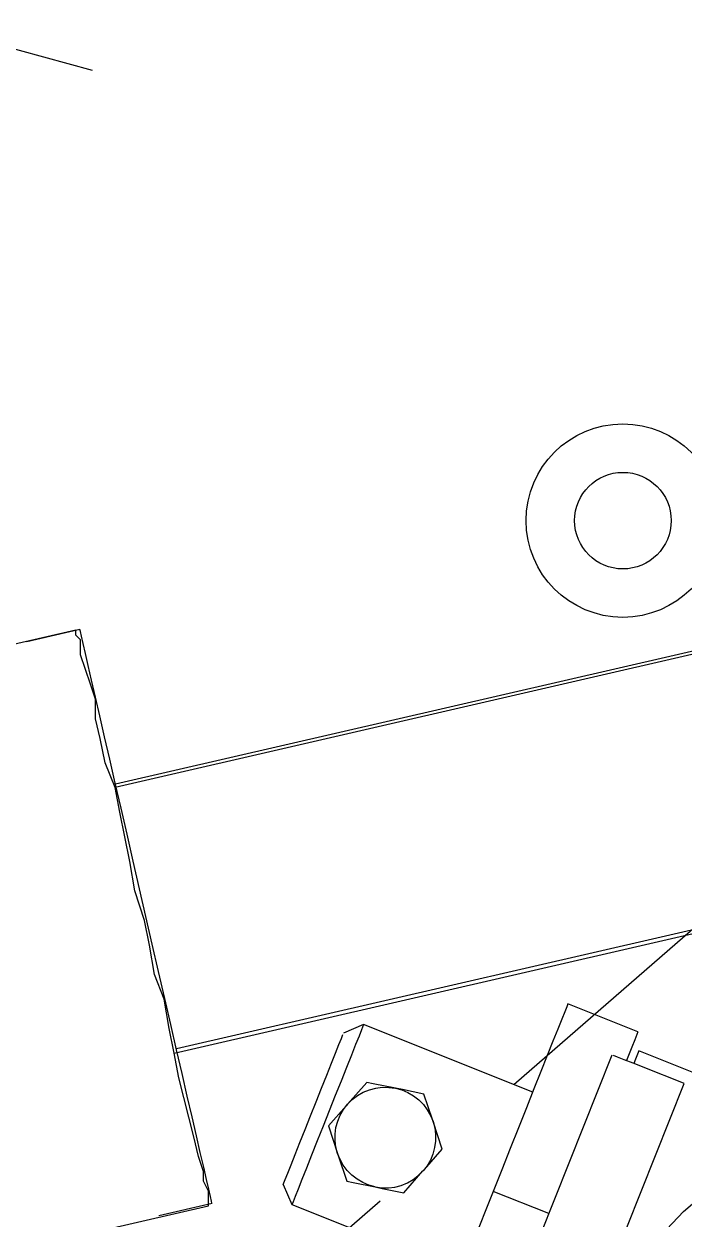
# Model space of a CAD drawing. Extents: x 3 to 592, y 5 to 207.
# Drawn here: x 76.96 to 81.69, y 58.68 to 67.25 of the extents above; entities that cross this region are included whole.
import ezdxf

# ---------------------------------------------------------------- set-up
doc = ezdxf.new("R2010")
doc.units = 0
doc.layers.get('0').update_dxf_attribs({"linetype": 'CONTINUOUS'})

msp = doc.modelspace()

# ---------------------------------------------------------------- linework, layer by layer
at = {"color": 7}
for points in [[(77.450058, 66.912232), (76.224915, 67.246783)], [(77.450058, 66.912232), (76.224915, 67.246783)], [(83.592741, 63.171423), (77.614921, 61.795237)], [(83.592741, 63.171423), (77.614921, 61.795237)], [(83.592741, 63.171423), (77.614921, 61.795237)], [(83.592741, 63.171423), (77.614921, 61.795237)], [(83.573056, 63.147222), (77.611111, 61.771389)], [(77.328889, 62.900278), (57.996667, 58.455278)], [(77.359404, 62.905217), (76.977801, 62.817373)], [(77.359404, 62.905217), (76.977801, 62.817373)], [(77.359404, 62.905217), (76.977801, 62.817373)], [(77.359404, 62.905217), (76.977801, 62.817373)], [(77.822778, 60.818889), (77.752222, 61.030556), (77.716944, 61.242222), (77.681667, 61.418611), (77.646389, 61.595), (77.611111, 61.771389), (77.540556, 61.947778), (77.505278, 62.124167), (77.47, 62.265278), (77.47, 62.406389), (77.434722, 62.512222), (77.399444, 62.618056), (77.364167, 62.723889), (77.364167, 62.794444), (77.364167, 62.829722), (77.328889, 62.865), (77.328889, 62.900278)], [(77.832973, 60.847887), (77.787112, 61.046501), (77.741956, 61.242998), (77.697506, 61.436321), (77.654467, 61.623646), (77.61284, 61.803915), (77.573329, 61.975365), (77.536287, 62.136232), (77.502067, 62.285104), (77.471023, 62.420218), (77.443154, 62.540868), (77.419165, 62.645996), (77.398704, 62.733837), (77.382476, 62.804393), (77.370481, 62.856604), (77.36272, 62.890118), (77.359545, 62.904582)], [(77.832973, 60.847887), (77.787112, 61.046501), (77.741956, 61.242998), (77.697506, 61.436321), (77.654467, 61.623646), (77.61284, 61.803915), (77.573329, 61.975365), (77.536287, 62.136232), (77.502067, 62.285104), (77.471023, 62.420218), (77.443154, 62.540868), (77.419165, 62.645996), (77.398704, 62.733837), (77.382476, 62.804393), (77.370481, 62.856604), (77.36272, 62.890118), (77.359545, 62.904582)], [(77.832973, 60.847887), (77.787112, 61.046501), (77.741956, 61.242998), (77.697506, 61.436321), (77.654467, 61.623646), (77.61284, 61.803915), (77.573329, 61.975365), (77.536287, 62.136232), (77.502067, 62.285104), (77.471023, 62.420218), (77.443154, 62.540868), (77.419165, 62.645996), (77.398704, 62.733837), (77.382476, 62.804393), (77.370481, 62.856604), (77.36272, 62.890118), (77.359545, 62.904582)], [(77.832973, 60.847887), (77.787112, 61.046501), (77.741956, 61.242998), (77.697506, 61.436321), (77.654467, 61.623646), (77.61284, 61.803915), (77.573329, 61.975365), (77.536287, 62.136232), (77.502067, 62.285104), (77.471023, 62.420218), (77.443154, 62.540868), (77.419165, 62.645996), (77.398704, 62.733837), (77.382476, 62.804393), (77.370481, 62.856604), (77.36272, 62.890118), (77.359545, 62.904582)], [(83.514988, 62.285739), (80.471582, 59.638994)], [(83.514988, 62.285739), (80.471582, 59.638994)], [(78.051096, 59.900467), (84.028915, 61.276653)], [(78.051096, 59.900467), (84.028915, 61.276653)], [(78.051096, 59.900467), (84.028915, 61.276653)], [(78.051096, 59.900467), (84.028915, 61.276653)], [(78.034444, 59.866389), (83.996389, 61.242222)], [(78.306542, 58.790593), (78.303014, 58.805763), (78.295253, 58.838924), (78.283259, 58.891135), (78.267031, 58.96169), (78.246922, 59.049885), (78.222581, 59.15466), (78.195064, 59.27531), (78.163667, 59.410776), (78.129447, 59.559649), (78.092406, 59.720515), (78.052895, 59.891965), (78.01162, 60.072235), (77.968228, 60.25956), (77.923778, 60.452529), (77.878623, 60.649379), (77.833114, 60.847993)], [(78.306542, 58.790593), (78.303014, 58.805763), (78.295253, 58.838924), (78.283259, 58.891135), (78.267031, 58.96169), (78.246922, 59.049885), (78.222581, 59.15466), (78.195064, 59.27531), (78.163667, 59.410776), (78.129447, 59.559649), (78.092406, 59.720515), (78.052895, 59.891965), (78.01162, 60.072235), (77.968228, 60.25956), (77.923778, 60.452529), (77.878623, 60.649379), (77.833114, 60.847993)], [(78.306542, 58.790593), (78.303014, 58.805763), (78.295253, 58.838924), (78.283259, 58.891135), (78.267031, 58.96169), (78.246922, 59.049885), (78.222581, 59.15466), (78.195064, 59.27531), (78.163667, 59.410776), (78.129447, 59.559649), (78.092406, 59.720515), (78.052895, 59.891965), (78.01162, 60.072235), (77.968228, 60.25956), (77.923778, 60.452529), (77.878623, 60.649379), (77.833114, 60.847993)], [(78.306542, 58.790593), (78.303014, 58.805763), (78.295253, 58.838924), (78.283259, 58.891135), (78.267031, 58.96169), (78.246922, 59.049885), (78.222581, 59.15466), (78.195064, 59.27531), (78.163667, 59.410776), (78.129447, 59.559649), (78.092406, 59.720515), (78.052895, 59.891965), (78.01162, 60.072235), (77.968228, 60.25956), (77.923778, 60.452529), (77.878623, 60.649379), (77.833114, 60.847993)], [(78.281389, 58.772778), (78.281389, 58.808056), (78.281389, 58.878611), (78.246111, 58.949167), (78.246111, 59.019722), (78.210833, 59.125556), (78.175556, 59.266667), (78.140278, 59.407778), (78.105, 59.548889), (78.069722, 59.69), (78.034444, 59.866389), (77.999167, 60.042778), (77.963889, 60.254444), (77.893333, 60.430833), (77.858056, 60.6425), (77.822778, 60.818889)], [(80.858572, 60.220437), (80.850458, 60.200328), (80.835994, 60.163992), (80.814474, 60.110017), (80.786252, 60.039109), (80.75168, 59.952326), (80.711463, 59.851078), (80.665602, 59.736426), (80.615508, 59.610484), (80.561533, 59.475017), (80.504383, 59.331437), (80.445116, 59.182564), (80.384086, 59.030164), (80.323055, 58.876353)], [(80.858572, 60.220437), (80.850458, 60.200328), (80.835994, 60.163992), (80.814474, 60.110017), (80.786252, 60.039109), (80.75168, 59.952326), (80.711463, 59.851078), (80.665602, 59.736426), (80.615508, 59.610484), (80.561533, 59.475017), (80.504383, 59.331437), (80.445116, 59.182564), (80.384086, 59.030164), (80.323055, 58.876353)], [(81.361739, 60.019918), (80.858677, 60.220296)], [(81.361739, 60.019918), (80.858677, 60.220296)], [(79.393838, 60.0716), (79.379022, 60.034911), (79.36103, 59.989755), (79.336688, 59.928372), (79.306702, 59.852525), (79.271424, 59.764683), (79.232619, 59.666964), (79.190991, 59.562541), (79.147599, 59.453886), (79.104208, 59.344525), (79.061522, 59.237633), (79.020952, 59.136033), (78.983911, 59.0429), (78.951102, 58.960702), (78.923938, 58.891911), (78.902419, 58.838641), (78.887955, 58.802305), (78.880547, 58.783608)], [(79.393838, 60.0716), (79.379022, 60.034911), (79.36103, 59.989755), (79.336688, 59.928372), (79.306702, 59.852525), (79.271424, 59.764683), (79.232619, 59.666964), (79.190991, 59.562541), (79.147599, 59.453886), (79.104208, 59.344525), (79.061522, 59.237633), (79.020952, 59.136033), (78.983911, 59.0429), (78.951102, 58.960702), (78.923938, 58.891911), (78.902419, 58.838641), (78.887955, 58.802305), (78.880547, 58.783608)], [(79.393838, 60.0716), (79.249552, 60.009511)], [(79.393838, 60.0716), (79.249552, 60.009511)], [(80.606653, 59.588294), (79.393803, 60.0716)], [(80.606653, 59.588294), (79.393803, 60.0716)], [(78.817611, 58.925742), (78.832075, 58.962431), (78.850067, 59.006881), (78.874056, 59.067206), (78.903336, 59.140937), (78.937203, 59.225956), (78.974597, 59.319442), (79.013756, 59.417514), (79.053619, 59.517703), (79.092778, 59.615776), (79.129819, 59.709262), (79.163686, 59.794281), (79.193319, 59.868012), (79.217308, 59.928337), (79.234947, 59.972787), (79.245883, 60.000303)], [(78.817611, 58.925742), (78.832075, 58.962431), (78.850067, 59.006881), (78.874056, 59.067206), (78.903336, 59.140937), (78.937203, 59.225956), (78.974597, 59.319442), (79.013756, 59.417514), (79.053619, 59.517703), (79.092778, 59.615776), (79.129819, 59.709262), (79.163686, 59.794281), (79.193319, 59.868012), (79.217308, 59.928337), (79.234947, 59.972787), (79.245883, 60.000303)], [(81.361739, 60.019918), (81.353625, 59.999809), (81.339161, 59.963473), (81.317641, 59.909498), (81.289419, 59.83859), (81.279541, 59.813543)], [(81.361739, 60.019918), (81.353625, 59.999809), (81.339161, 59.963473), (81.317641, 59.909498), (81.289419, 59.83859), (81.279541, 59.813543)], [(79.736632, 56.242056), (81.176319, 59.8545)], [(79.736632, 56.242056), (81.176319, 59.8545)], [(81.692362, 59.649007), (81.59182, 59.689224), (81.494806, 59.727677), (81.405554, 59.763307), (81.32759, 59.794352), (81.263384, 59.820104), (81.215406, 59.839154), (81.186126, 59.850796)], [(81.692362, 59.649007), (81.59182, 59.689224), (81.494806, 59.727677), (81.405554, 59.763307), (81.32759, 59.794352), (81.263384, 59.820104), (81.215406, 59.839154), (81.186126, 59.850796)], [(81.367101, 59.883287), (81.358281, 59.860709), (81.343112, 59.823315), (81.331118, 59.792976)], [(81.367101, 59.883287), (81.358281, 59.860709), (81.343112, 59.823315), (81.331118, 59.792976)], [(82.155736, 59.568997), (81.366924, 59.883322)], [(82.155736, 59.568997), (81.366924, 59.883322)], [(79.417686, 59.657509), (79.279397, 59.501581)], [(79.417686, 59.657509), (79.279397, 59.501581)], [(79.621944, 59.61574), (79.462489, 59.648196), (79.417686, 59.657368)], [(79.621944, 59.61574), (79.462489, 59.648196), (79.417686, 59.657368)], [(80.252711, 56.036422), (81.692397, 59.648866)], [(80.252711, 56.036422), (81.692397, 59.648866)], [(79.279397, 59.501476), (79.312911, 59.534637), (79.350658, 59.563212), (79.391581, 59.586495), (79.435325, 59.604487), (79.481186, 59.616481), (79.527753, 59.622478), (79.575025, 59.622126), (79.621944, 59.615776)], [(79.279397, 59.501476), (79.312911, 59.534637), (79.350658, 59.563212), (79.391581, 59.586495), (79.435325, 59.604487), (79.481186, 59.616481), (79.527753, 59.622478), (79.575025, 59.622126), (79.621944, 59.615776)], [(79.621944, 59.61574), (79.667453, 59.603393), (79.711197, 59.585049), (79.751767, 59.56106), (79.789161, 59.532132), (79.822322, 59.498618), (79.850897, 59.460871), (79.874181, 59.419949), (79.892172, 59.376204)], [(79.621944, 59.61574), (79.667453, 59.603393), (79.711197, 59.585049), (79.751767, 59.56106), (79.789161, 59.532132), (79.822322, 59.498618), (79.850897, 59.460871), (79.874181, 59.419949), (79.892172, 59.376204)], [(79.826238, 59.574007), (79.672074, 59.605404), (79.62198, 59.615634)], [(79.826238, 59.574007), (79.672074, 59.605404), (79.62198, 59.615634)], [(79.892207, 59.376204), (79.887621, 59.390315), (79.826238, 59.574112)], [(79.892207, 59.376204), (79.887621, 59.390315), (79.826238, 59.574112)], [(79.279397, 59.501476), (79.269519, 59.490539), (79.141108, 59.345548)], [(79.279397, 59.501476), (79.269519, 59.490539), (79.141108, 59.345548)], [(79.207078, 59.14771), (79.195083, 59.193571), (79.189086, 59.240138), (79.189439, 59.28741), (79.195789, 59.334329), (79.208136, 59.379838), (79.226481, 59.423229), (79.250469, 59.464152), (79.279397, 59.501546)], [(79.207078, 59.14771), (79.195083, 59.193571), (79.189086, 59.240138), (79.189439, 59.28741), (79.195789, 59.334329), (79.208136, 59.379838), (79.226481, 59.423229), (79.250469, 59.464152), (79.279397, 59.501546)], [(79.141108, 59.345477), (79.207078, 59.147569)], [(79.141108, 59.345477), (79.207078, 59.147569)], [(79.892207, 59.376204), (79.904202, 59.330696), (79.910199, 59.283776), (79.909846, 59.236504), (79.903496, 59.189585), (79.891149, 59.144076), (79.872805, 59.100685), (79.848816, 59.059762), (79.819888, 59.022368)], [(79.892207, 59.376204), (79.904202, 59.330696), (79.910199, 59.283776), (79.909846, 59.236504), (79.903496, 59.189585), (79.891149, 59.144076), (79.872805, 59.100685), (79.848816, 59.059762), (79.819888, 59.022368)], [(79.958177, 59.178437), (79.892207, 59.376345)], [(79.958177, 59.178437), (79.892207, 59.376345)], [(79.477306, 58.908174), (79.431797, 58.920521), (79.388053, 58.938866), (79.347483, 58.962854), (79.310089, 58.991782), (79.276928, 59.025296), (79.248353, 59.063043), (79.225069, 59.103966), (79.207078, 59.14771)], [(79.207078, 59.14771), (79.211664, 59.133599), (79.273047, 58.949802)], [(79.477306, 58.908174), (79.431797, 58.920521), (79.388053, 58.938866), (79.347483, 58.962854), (79.310089, 58.991782), (79.276928, 59.025296), (79.248353, 59.063043), (79.225069, 59.103966), (79.207078, 59.14771)], [(79.207078, 59.14771), (79.211664, 59.133599), (79.273047, 58.949802)], [(79.819888, 59.022439), (79.829766, 59.033375), (79.958177, 59.178366)], [(79.819888, 59.022439), (79.829766, 59.033375), (79.958177, 59.178366)], [(81.213501, 57.467676), (81.207504, 57.641949), (81.221262, 57.815868), (81.254071, 57.987318), (81.306282, 58.153829), (81.376485, 58.313285), (81.464326, 58.464274), (81.568043, 58.604326), (81.687282, 58.731679), (81.819926, 58.844921), (81.964213, 58.94264), (82.118729, 59.023779), (82.28136, 59.086926), (82.449987, 59.131376), (82.622849, 59.157129), (82.797121, 59.162774), (82.97104, 59.149368), (83.142137, 59.116207), (83.241509, 59.085259)], [(81.213501, 57.467676), (81.207504, 57.641949), (81.221262, 57.815868), (81.254071, 57.987318), (81.306282, 58.153829), (81.376485, 58.313285), (81.464326, 58.464274), (81.568043, 58.604326), (81.687282, 58.731679), (81.819926, 58.844921), (81.964213, 58.94264), (82.118729, 59.023779), (82.28136, 59.086926), (82.449987, 59.131376), (82.622849, 59.157129), (82.797121, 59.162774), (82.97104, 59.149368), (83.142137, 59.116207), (83.241509, 59.085259)], [(79.477306, 58.908174), (79.524225, 58.901824), (79.571497, 58.901471), (79.618064, 58.907468), (79.663925, 58.919463), (79.707669, 58.937102), (79.748592, 58.960738), (79.786339, 58.989313), (79.819853, 59.022474)], [(79.477306, 58.908174), (79.524225, 58.901824), (79.571497, 58.901471), (79.618064, 58.907468), (79.663925, 58.919463), (79.707669, 58.937102), (79.748592, 58.960738), (79.786339, 58.989313), (79.819853, 59.022474)], [(79.681564, 58.866405), (79.819853, 59.022333)], [(79.681564, 58.866405), (79.819853, 59.022333)], [(78.817611, 58.925742), (78.8797, 58.781456)], [(78.817611, 58.925742), (78.8797, 58.781456)], [(79.273047, 58.949908), (79.31785, 58.940735), (79.477306, 58.90828)], [(79.273047, 58.949908), (79.31785, 58.940735), (79.477306, 58.90828)], [(79.477306, 58.908174), (79.5274, 58.897943), (79.681564, 58.866546)], [(79.477306, 58.908174), (79.5274, 58.897943), (79.681564, 58.866546)], [(80.322914, 58.876353), (79.871006, 57.742526)], [(80.322914, 58.876353), (79.871006, 57.742526)], [(80.722893, 58.716933), (80.322843, 58.876389)], [(80.722893, 58.716933), (80.322843, 58.876389)], [(77.924777, 58.702785), (78.306683, 58.790699)], [(77.924777, 58.702785), (78.306683, 58.790699)], [(77.924777, 58.702785), (78.306683, 58.790699)], [(77.924777, 58.702785), (78.306683, 58.790699)], [(79.513281, 58.805593), (78.554979, 57.972191)], [(79.513281, 58.805593), (78.554979, 57.972191)], [(58.949167, 54.327778), (78.281389, 58.772778)], [(78.8797, 58.781386), (80.09255, 58.29808)], [(78.8797, 58.781386), (80.09255, 58.29808)]]:
    msp.add_lwpolyline(points, dxfattribs=at)
for centre, radius in [((81.252801, 63.685526), 0.693561), ((81.252801, 63.685526), 0.693561), ((81.253683, 63.685279), 0.346251), ((81.253683, 63.685279), 0.346251)]:
    msp.add_circle(centre, radius, dxfattribs=at)

doc.saveas('drawing.dxf')
